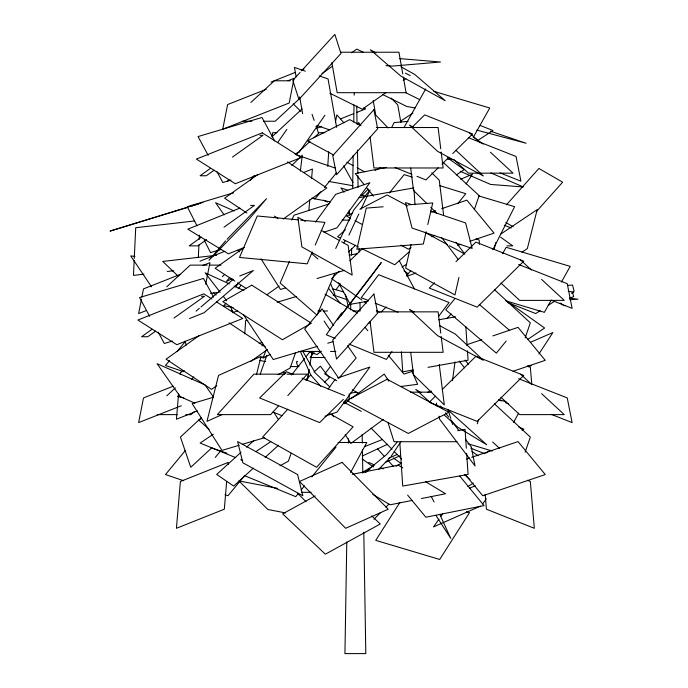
<?xml version="1.0" encoding="UTF-8"?>
<svg xmlns="http://www.w3.org/2000/svg" width="688" height="688" viewBox="0 0 688 688"><rect width="100%" height="100%" fill="white"/><g stroke="black" fill="none" stroke-linecap="round" stroke-linejoin="round"><path stroke-width="1.03" d="M346.786 541.912L344.937 653.6L365.81 653.6L363.797 532.254M348.429 443.115L348.498 438.824M349.134 400.158L349.246 393.717M350.631 309.953L350.734 303.511M351.534 255.188L351.645 248.738M352.643 188.607L353.193 155.316M353.744 122.025L354.028 104.843M354.191 95.176L354.225 93.026M134.169 260.554L133.463 275.381L144.016 274.159M134.263 258.439L135.717 227.728L194.807 220.934M198.333 257.381L198.935 244.679M199.185 239.381L199.382 235.15M244.765 333.947L245.676 320.316L247.783 320.685M308.009 377.024L308.293 372.827M327.746 166.393L328.726 151.713M178.596 393.717L176.42 419.259L197.37 410.899M180.23 374.564L180.411 372.44L184.401 370.849M226.67 481.54L224.314 509.206L176.42 528.298L180.411 481.48L228.304 462.388L228.124 464.52M308.869 210.511L309.772 199.873M311.595 178.596L312.412 169.016L303.425 172.593M272.113 136.972L272.646 132.707L276.911 132.707M300.312 171.123L302.316 155.153L291.789 165.464M452.455 380.584L455.043 361.948M309.23 369.379L307.768 378.753L306.452 380.404M309.884 365.216L311.999 351.671M362.567 454.355L362.275 456.041L387.602 444.242M141.47 299.168L138.632 313.556L146.57 310.426M141.874 297.113L143.5 288.891L180.187 274.409M205.686 284.247L209.943 262.67L202.994 265.413M236.087 284.841L235.683 286.844L238.263 283.447M335.452 121.914L336.845 114.879L343.931 122.808M411.054 244.472L405.645 268.096L454.949 294.92L458.939 277.453M426.147 231.701L423.326 244.034L356.866 249.185L366.274 208.094L383.156 206.787M427.798 224.512L432.735 202.943L408.474 204.818M256.452 374.711L261.079 356.332L218.535 375.424L206.968 421.374L222.439 414.434M494.061 249.649L495.867 242.477M474.29 209.711L479.123 195.616L443.21 162.377M477.274 423.791L478.659 419.757M525.142 337.928L530.319 322.827L494.405 289.588M525.142 452.162L530.319 437.061L494.405 403.822M260.21 374.143L266.849 355.223M295.41 353.064L290.173 368.003L278.047 374.711M291.196 453.186L288.401 461.158L280.007 465.802M266.024 350.201L263.04 358.19L270.504 354.277M289.467 261.294L280.162 283.009L316.987 315.121L334.738 273.669M312.266 251.989L307.192 263.831L239.51 257.441L257.269 215.989L298.506 219.885M315.224 245.074L324.951 222.379L300.622 220.083M291.746 220.057L293.991 215.215L329.131 203.94M335.71 248.488L353.735 209.986L370.084 189.888L361.071 209.143M348.911 235.141L358.826 213.959M492.84 249.744L514.641 206.667L478.642 195.891M391.764 127.237L394.155 122.559L408.044 121.389M350.579 472.57L366.79 442.487L338.04 442.487M513.532 422.518L518.589 413.144M404.019 127.521L425.726 88.924M473.215 137.419L489.753 108.007L433.861 91.349M502.558 253.726L506.179 247.293L570.206 266.385L561.417 282.003M551.071 300.381L544.354 312.335L505.732 300.819M399.823 502.55L375.743 540.364L439.692 559.456L469.508 512.637L466.464 511.726M466.06 183.98L472.467 174.176L460.719 179.267M538.936 353.933L552.911 332.545L530.396 342.306M391.102 456.402L400.88 441.662M277.737 142.45L286.827 129.439M324.942 115.223L298.893 152.521L294.86 153.811M438.996 519.113L433.509 526.922L480.439 506.144M440.827 516.507L442.651 513.91M482.641 503.977L486.296 498.766M341.695 312.902L326.301 334.755L335.168 338.393M391.962 351.551L386.415 359.411L348.962 344.052M315.457 222.078L335.684 194.326L369.877 182.716L337 227.805L323.919 232.252M337.455 319.937L381.272 262.549L371.95 275.312M328.099 389.064L335.056 379.527M335.968 289.743L340.388 283.8M438.763 316.136L449.083 302.514L378.649 274.71L361.243 297.698L368.183 300.441M330.567 366.3L324.762 373.885L336.69 380.774M340.801 315.758L371.305 276.155M261.922 345.926L263.237 344.275M297.646 361.776C295.702 359.575 296.528 365.672 298.884 366.558M291.514 374.969L304.621 358.457M305.936 356.805L309.867 351.852M310.795 356.659L314.072 352.531M389.365 192.975L404.14 174.597L412.224 177.1M457.718 203.717L465.776 193.689L439.503 185.554M215.267 457.46L220.642 450.855M298.42 493.356L295.737 496.659L244.61 475.7M301.103 490.054L304.466 485.926M311.853 476.836L336.028 447.105M343.639 242.847L345.6 240.439M454.949 298.558L445.79 309.806L496.34 353.142L506.153 341.085M178.949 394.921L177.599 396.563L183.834 397.81M191.78 379.346L193.81 376.886M250.26 180.359L254.345 175.414M169.566 360.572L165.481 365.517L183.627 371.675M177.048 351.499L185.218 341.609M314.812 199.09L320.935 191.677M324.34 187.557L336.587 172.722M185.218 450.657L165.481 474.557L183.627 480.714M244.317 475.984L227.986 495.764L224.959 494.741M225.888 303.279L223.832 305.696L233.155 307.596M238.211 288.788L240.946 285.563M229.801 277.41L226.412 281.392L232.174 278.726M397.045 442.264L386.622 454.519L365.225 472.209M225.621 240.826L208.98 260.279L249.168 218.982L266.497 198.712L227.057 239.252M506.42 204.861L538.893 168.474L562.638 182.174L536.511 211.44M278.528 405.894L270.642 414.623L217.348 414.623L253.898 374.16L284.815 374.16M287.851 395.583L307.201 374.16L286.948 374.16M287.713 409.291L262.627 437.061L316.566 467.272L353.125 426.809L329.87 413.789M300.054 72.429L292.804 80.35L298.927 99.442L340.947 53.492L334.832 34.4L301.499 70.847M406.445 275.544L410.753 270.857M446.882 318.639L451.19 313.943M357.296 124.072L358.758 122.567L360.314 125.362M361.527 195.908L368.114 189.131M378.52 469.534L390.449 457.245M373.997 519.234L380.705 512.44M385.916 507.151L388.892 504.132M412.447 126.936L424.677 114.879L472.57 133.971L452.704 153.562M438.179 167.872L425.958 179.921L416.98 176.343M442.006 164.105L448.877 157.328M434.61 282.777L429.26 288.048L477.145 307.14L523.766 261.191L475.872 242.099L456.006 261.681M435.366 396.254L429.26 402.282L477.145 421.374L523.766 375.424L475.872 356.332L442.246 389.477M343.329 399.375L319.61 422.595L259.634 397.931L286.414 371.709L293.294 374.539M348.549 252.014L355.421 245.332M332.295 277.866L339.167 271.184M349.865 260.804L362.086 248.936M380.946 312.154L386.295 306.968M250.896 102.46L274.314 80.788L290.233 80.788M300.14 98.126L275.166 121.243L263.487 121.243M272.336 136.465L302.006 109.005M295.969 154.387L310.021 141.384M313.926 137.772L318.604 133.438L316.188 126.386M166.788 286.793L190.215 265.121L207.191 265.121M222.284 276.679L224.632 274.512M166.788 395.832L175.38 387.886M194.179 411.734L191.058 414.623L185.751 414.623M201.507 417.556L180.428 437.061L190.782 467.272L211.861 447.759M305.403 379.991L310.907 374.9M314.055 371.993L320.35 366.179L329.26 377.789L324.538 382.15M241.041 452.257L216.677 474.453L233.671 486.063L253.322 468.167M246.545 447.252L253.614 440.81M265.112 457.434L278.477 445.265M345.393 229.766L337.61 236.758L340.465 238.151M409.558 251.481L394.774 264.76L362.378 248.893M196.097 311.131L199.331 308.362M200.948 306.977L233.266 279.319M571.874 293.011L574.136 291.179L572.519 285.047L567.385 285.408M321.124 351.327L316.953 354.561L307.992 351.327M333.224 295.53L334.927 294.223L330.489 283.336M344.155 403.779L348.412 400.622M350.975 398.722L384.214 374.083L388.797 381.186M383.259 419.456L350.871 443.468L345.135 434.584M201.378 237.154L189.2 245.865L197.912 245.865L206.606 239.639M224.004 227.186L254.448 205.402L250.578 205.402M243.836 247.766L215.138 268.303L234.832 281.082M266.918 294.782L279.096 286.062M210.571 168.293L200.096 175.767L206.271 175.767L214.131 170.168M232.467 157.096L263.031 135.304L259.944 135.304M257.776 174.554L224.598 198.204L246.88 213.013M283.155 219.076L326.826 187.953L287.593 161.895M152.065 329.26L141.582 336.733L147.765 336.733L155.617 331.134M173.961 318.062L204.525 296.27L201.438 296.27M199.271 335.52L166.092 359.17L211.551 389.382L216.789 385.65M250.853 361.372L267.443 349.547M365.603 472.458L367.34 471.237M321.95 73.607L332.407 66.254M351.585 52.778L356.814 49.106L363.479 52.408M385.787 92.708L362.258 109.254L329.844 93.19M403.22 80.462L405.834 78.621M456.282 174.984L464.159 169.652L447.535 157.819M527.971 339.27L544.604 328.021L506.979 301.249M500.959 233.954L537.182 209.616L527.352 248.566L522.054 252.126M213.332 434.188L200.139 443.063L235.76 457.666M255.876 451.629L270.823 441.576M467.943 486.579L473.292 483.028M400.304 121.329L412.895 113.107M477.721 140.498L493.004 130.522L480.078 125.431M540.192 310.615L535.694 313.556L507.856 302.6M548.284 305.334L554.571 301.224M571.891 293.329L573.577 292.237M485.745 453.177L490.277 450.305M521.994 430.232L523.809 429.088L518.812 427.102M401.964 266.987L406.574 264.295M362.86 472.08L373.661 465.759M396.039 466.223L401.62 463.101M201.481 418.502L198.694 420.041L209.118 429.295M315.224 495.945L282.665 513.859L325.372 554.201L380.266 523.998L371.718 515.931M227.401 181.142L229.276 180.136M352.299 213.194L346.649 216.152L350.381 218.156M359.824 209.247L387.138 194.945L407.692 205.936M411.132 247.646L408.311 249.125L400.837 245.126M431.849 236.792L434.678 235.313M375.029 170.461L380.782 167.562M259.092 343.656L261.973 342.323M260.167 358.104L264.003 356.324M388.729 458.268L397.432 454.364M363.058 472.355L369.834 469.319M385.306 462.388L399.814 455.886M469.388 488.325L475.253 485.728M528.427 366.79L531.368 365.517M239.88 208.12L187.807 229.173L228.425 253.838L244.145 247.482M239.742 275.983L253.347 270.53L204.061 312.722L189.484 318.561M364.537 446.641L382.304 439.537M271.081 82.053L295.032 72.507M301.017 70.116L304.01 68.92M321.692 126.411L317.701 128.002L316.17 126.489M340.646 118.852L353.615 113.683M356.608 112.488L365.595 108.91L364.064 107.405M199.95 261.208L224.899 251.266M237.584 310.744L233.593 312.335L231.306 310.073M266.273 89.294L227.599 104.559L222.74 129.224L289.184 103.002L294.043 78.337L288.091 80.685M173.247 386.192L143.5 397.931L138.632 422.595L181.279 405.765M406.883 276.309L415.973 273.016M570.008 297.964L573.637 296.648L572.407 291.858L568.202 291.325M431.565 212.11L435.599 210.743M441.644 208.688L466.851 200.139L494.07 233.103L469.878 241.316M457.778 245.418L460.805 244.395M337.696 377.97L369.877 367.048L337 412.138L324.925 416.24M466.627 344.8L481.746 339.666M492.84 335.907L518.038 327.35L545.266 360.323L513.007 371.271M466.627 459.034L469.646 458.01M471.667 457.322L518.038 441.584L545.266 474.557L482.761 495.764L465.062 474.333M187.669 207.406L110.037 231.099L202.917 202.444M191.737 206.099L198.866 203.82M368.063 323.386L370.067 322.741M412.998 371.167L403.959 374.066L388.273 355.257M427.334 392.384L431.428 391.102M230.953 180.093L222.826 182.518L216.763 171.269M233.576 192.812L187.291 206.667L196.983 225.81M220.839 249.538L210.554 252.616L204.25 240.172M285.563 287.928L280.489 289.442L260.984 258.834M317.03 278.537L344.439 270.35M277.118 302.256L296.657 296.408M172.447 341.059L164.32 343.484L158.257 332.235M317.469 346.305L273.248 359.54L243.32 314.493M327.755 343.226L332.897 341.687M213.478 397.234L192.158 403.598L221.983 450.408L239.235 445.256M242.279 444.353L264.613 437.68M352.213 474.324L398.257 465.14L402.807 467.892M412.052 500.434L390.079 504.811L372.801 494.354M421.469 498.551L445.54 493.752L425.537 481.652M386.381 167.442L355.275 173.557L364.004 184.41M527.98 366.016L531.093 365.405M359.067 197.645L413.875 187.901M438.72 319.8L455.585 316.807M413.273 369.955L402.729 371.83L401.405 351.903M428.031 367.332L468.081 360.22L467.453 350.777M457.692 430.662L465.071 429.355L466.326 448.232M349.083 255.179L357.493 253.7M368.097 301.189L350.218 304.328L338.591 282.716M350.502 393.08L356.9 392.237M400.588 386.518L417.633 384.291L411.742 370.703M216.548 255.248L162.729 261.44L177.96 275.965M167.227 271.493L173.565 270.762M210.416 293.38L218.861 292.409M569.75 299.736L577.963 299.203L569.526 298.136M340.62 52.228L398.945 52.228L402.79 74.012M242.271 121.243L251.817 121.243M376.345 127.521L438.093 127.521L440.759 148.814M318.432 132.707L324.813 132.707M342.151 220.117L349.581 220.117M506.936 245.865L512.741 245.865L500.563 237.154M209.315 265.121L220.986 265.121M565.441 305.575L563.704 305.575L560.204 303.09M317.968 310.976L321.15 310.976M323.265 310.976L327.514 310.976M352.961 310.976L359.325 310.976M376.345 311.853L438.093 311.853L440.759 333.147M298.678 351.439L320.952 351.439M330.498 351.439L335.796 351.439M310.168 357.502L325.071 357.502M290.181 366.566L298.678 366.566M410.452 392.16L431.797 392.16M157.105 414.623L177.263 414.623M457.021 441.713L394.043 441.713L387.989 422.501M301.611 492.316L311.191 492.316M447.733 159.134L454.063 159.616M399.393 58.583L440.518 62.006L392.28 66.108L385.951 65.584M134.951 256.366L130.729 255.919L151.523 286.827M415.096 107.947L406.789 106.485L382.958 94.677M328.873 181.451L353.116 185.76M282.716 372.526L285.873 373.085M291.144 374.023L293.251 374.401M277.427 488.325L238.882 480.895L267.89 509.498L285.597 512.921M311.724 198.17L330.438 201.902M259.453 360.383L265.697 361.63M490.441 131.202L526.088 143.242L476.732 130.092M332.295 288.693L343.544 291.91M498.783 399.608L505.886 401.732M467.909 443.743L492.273 451.01M295.96 154.714L335.28 168.053M411.51 204.637L405.499 202.599L412.052 228.063L472.166 248.42L465.613 222.955L430.542 211.078M210.846 447.742L226.98 453.22M347.904 190.292L340.87 187.901L344.026 192.244M360.976 194.738L366.007 196.441M305.334 71.165L294.464 67.441L296.141 76.918M319.163 75.895L328.056 78.931L336.621 127.34M316.807 125.5L329.647 129.894M333.628 295.066L346.735 299.564M468.451 137.695L516.052 156.477L520.919 181.142L500.09 172.929M518.657 264.519L567.247 283.697L572.106 308.362L551.286 300.14M375.132 303.176L397.948 312.189M518.657 378.753L567.247 397.931L572.106 422.595L551.286 414.374M470.859 448.189L484.842 453.753M395.024 167.597L411.992 174.356M476.148 238.839L479.14 240.035L479.502 244.292M527.335 366.05L530.328 367.246L531.781 384.274M499.402 400.141L501.397 400.941M505.388 402.532L508.389 403.718M527.335 480.284L530.328 481.48L534.327 528.298L486.433 509.206L485.16 494.311M504.313 225.2L511.184 227.986M302.144 378.185L344.421 395.566M273.231 412.112L282.14 415.758M240.705 459.687L242.683 460.504M490.914 172.946L523.336 186.973L490.664 184.444L460.212 171.269M234.169 210.958L215.593 202.736L224.125 214.88M194.919 403.159L180.256 396.666L157.088 363.703L204.99 384.91L213.529 397.053M368.682 462.388L374.487 464.993M380.292 467.599L383.19 468.898M229.336 283.877L205.17 272.835L220.16 292.28M234.169 286.088L243.836 290.508M343.329 239.553L358.568 247.026M405.421 73.195L410.194 75.56M405.43 92.536L419.723 99.622M323.609 200.139L327.376 202.109M348.094 212.962L349.977 213.951M343.484 402.024L361.303 411.372M355.051 220.65L362.524 224.649M414.124 127.59L409.446 125.07L437.499 151.291L483.337 175.956L456.075 150.466M414.124 311.922L409.446 309.402L437.499 335.624L483.337 360.288L455.293 334.067L439.391 325.51M360.976 125.741L349.753 119.652L307.536 140.868L333.714 155.067M346.804 162.17L353.348 165.713M357.089 167.743L364.571 171.802M425.287 232.57L447.613 244.722M449.47 245.728L464.348 253.829M375.889 52.864L370.342 49.777L400.786 75.998L445.17 100.663L414.726 74.442L400.855 66.736M305.3 221.45L297.844 217.279L301.894 246.915L352.187 275.045L348.137 245.41L341.618 241.763M321.133 230.299L339.752 240.723M505.869 222.516L513.171 226.739M352.282 389.778L358.697 393.493M325.054 294.232L357.356 313.066M421.176 392.736L415.776 389.468L430.095 402.325M274.314 216.109L277.926 218.302M211.93 298.988L203.777 293.828L137.858 320.04L176.825 344.705L242.744 318.492L216.462 301.851M237.523 282.828L246.476 288.642M229.087 322.861L265.637 347.148M404.028 270.823L408.38 273.884M331.53 278.606L361.94 300.037M364.545 301.877L366.283 303.098M376.706 310.451L379.312 312.283M473.619 137.247L483.243 144.093M472.002 451.405L478.117 455.766M393.355 457.959L401.216 463.566M362.172 458.948L373.403 466.963M479.269 304.397L509.43 330.257M311.526 253.425L317.925 259.006M447.759 409.764L486.734 444.758L457.933 427.317L444.414 415.174M464.495 474.608L469.999 479.622M469.336 132.707L480.267 142.829M490.415 152.22L513.059 173.17L468.494 173.17L454.441 160.166M520.532 259.926L531.463 270.04M541.611 279.431L564.255 300.389L519.689 300.389L500.95 283.043M520.532 374.16L531.463 384.274M541.611 393.665L564.255 414.623L519.689 414.623L500.95 397.277M492.634 441.98L499.66 448.481M329.862 386.974L315.207 372.862L302.995 351.671M344.516 401.087L346.055 402.575M431.729 172.8L439.245 180.17L443.648 215.301M427.024 203.682L413.497 190.421L410.693 168.061M430.783 207.363L436.794 213.263M293.243 103.897L300.888 111.43M237.928 250.303L239.458 251.808M213.727 292.744L216.023 295.006M297.706 493.451L306.1 501.733M371.09 428.117L392.005 449.264M394.241 451.526L401.715 459.077M391.205 98.074L397.759 104.877L400.872 122.516M388.144 127.968L375.768 115.128L373.206 100.603M377.695 449.023L384.145 456.161M388.445 460.926L393.459 466.473M310.795 375.089L320.685 386.235M365.087 327.454L367.813 330.722M465.062 360.099L468.468 364.219M459.756 476.087L484.068 505.603L425.846 517.213L407.606 495.076M366.687 187.755L373.403 196.106M459.231 361.157L464.598 367.831M328.529 288.289L340.362 303.425M223.419 296.502L226.67 300.725M455.8 242.133L464.83 254.053M441.524 237.394L458.294 259.522M440.32 406.04L442.255 408.595M445.48 412.852L448.705 417.109M450.64 419.654L459.025 430.722M465.475 439.236L471.28 446.899L475.055 465.991L439.589 419.173L438.996 416.154M333.603 325.51L322.027 308.8L304.698 329.062L338.797 378.323L356.135 358.052L347.603 345.737M324.108 321.021L329.973 329.853M431.178 496.34L434.085 501.956M435.874 515.355L450.786 538.455L439.804 514.443M331.943 414.15L333.663 416.816M273.317 411.51L278.477 419.611M343.716 165.894L353.039 182.673M399.264 260.769L414.434 288.96M274.641 140.92L261.999 117.476L198.049 136.568L208.163 155.325M213.607 297.199L203.493 278.442L139.544 297.534L149.657 316.291M300.355 351.43L310.486 374.401M312.051 114.303L314.124 120.34M230.704 306.693L232.776 312.73M184.917 341.11L186.293 345.135M447.888 409.351L450.76 418.459M451.397 420.48L452.67 424.522M345.402 294.301L348.283 306.599M436.407 403.099L437 406.109M403.34 77.125L406.083 92.691L337.154 92.691L331.848 62.599M299.676 96.905L302.66 113.744M441.163 152.005L443.158 167.975L373.962 167.975L370.092 137.101M441.163 336.337L443.158 352.308L373.962 352.308L370.092 321.434M439.245 364.494L444.31 404.957L413.497 374.754L410.693 352.394M465.836 326.654L467.1 345.531M466.679 453.478L468.081 474.453L402.729 486.063L399.857 443.063M414.013 190L414.993 204.689M349.229 210.003L349.573 215.249M349.719 217.348L349.857 219.446M356.737 105.918L357.038 124.167M357.468 149.941L357.855 173.565M357.889 175.715L358.087 187.532M359.102 248.738L359.153 251.963M359.987 302.436L360.134 311.028M362.18 434.524L362.318 443.115M362.43 449.556L362.817 473.189M373.902 109.693L332.76 155.643L336.544 174.735L377.686 128.785L373.902 109.693M373.902 294.025L332.76 339.975L336.544 359.067L377.686 313.117L373.902 294.025M251.774 285.167L222.817 301.645L282.407 339.734L311.363 323.248L251.774 285.167M387.138 379.277L346.649 400.485L408.311 433.457L448.8 412.25L387.138 379.277M342.065 462.388L299.512 481.48L345.677 528.298L388.23 509.206L342.065 462.388M262.283 132.861L196.364 159.074L235.33 183.739L301.249 157.526L262.283 132.861M297.612 474.557L237.627 441.584L242.864 462.8L302.849 495.764L297.612 474.557"/></g></svg>
